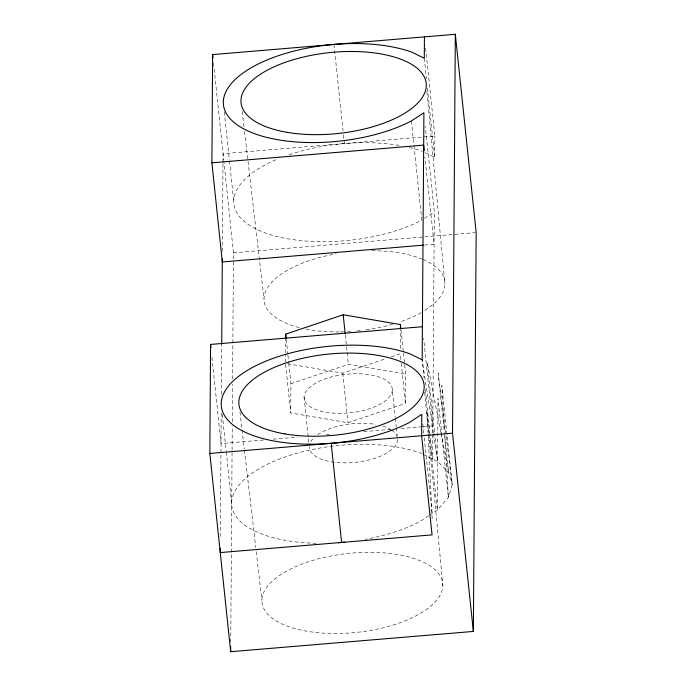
<?xml version="1.0" encoding="UTF-8"?>
<svg xmlns="http://www.w3.org/2000/svg" width="686" height="686" viewBox="0 0 686 686"><rect width="100%" height="100%" fill="white"/><g stroke="black" fill="none" stroke-linecap="round" stroke-linejoin="round"><path stroke-width="0.51" stroke-dasharray="3.43 2.57" d="M220.369 536.538L221.235 412.578M221.364 394.416L221.715 344.209M222.367 251.35L222.984 163.251M222.993 162.188L223.053 153.698L434.855 136.008L425.337 45.405M230.745 642.079L231.362 553.319M231.371 552.247L232.254 426.066M232.288 421.787L232.554 384.357M232.588 379.015L233.472 252.825L223.842 161.159M285.53 362.319L285.59 353.976M285.599 352.93L285.693 339.373M404.663 364.652L405.666 374.136L405.46 403.351L347.999 422.739L290.735 412.929L290.933 383.723L288.832 363.683M400.29 348.565L400.418 329.786M432.171 518.83L428.107 434.487M432.763 434.41L432.592 459.003L430.011 434.487M432.772 433.338L434.324 211.88L425.363 126.61M425.157 152.704L434.71 157.411L434.855 136.008M424.497 218.328L434.324 211.88M428.639 515.821L419.703 521.677A110.806 48.397 -6 0 1 364.995 539.376M429.53 515.237L437.308 510.135L448.404 497.487L452.254 484.582L441.835 385.455L444.588 432.394M290.933 383.723L348.402 364.326L405.666 374.136M287.606 363.726L342.786 373.175L386.141 358.546M391.174 356.849L400.247 353.779L401.139 362.217M233.472 252.825L475.098 232.648M424.523 245.065L434.101 244.267L424.908 156.862M263.596 440L221.021 443.55L211.811 356.154M273.174 439.194L297.655 437.154M326.39 434.752L329.58 434.487M363.64 431.64L391.312 429.325M400.89 428.527L422.182 426.743M423.245 426.658L432.823 425.86L423.639 338.455M422.096 453.823L420.184 452.88A110.806 48.397 -6 0 0 245.785 478.125A110.806 48.397 -6 0 0 316.143 543.252M423.048 454.295L437.642 461.489L448.584 472.302L452.254 484.582L438.165 373.175L444.322 431.803M440.858 432.514L427.224 362.362L434.624 432.712M441.055 433.561L448.584 472.302L444.777 436.064M433.295 432.909L422.173 359.867L424.077 377.995M433.458 433.972L437.642 461.489L434.735 433.784M242.209 111.406L244.053 127.296M244.55 131.532L264.024 298.89M239.971 411.934L241.944 428.879M242.064 429.942L244.285 449.004M244.405 450.067L255.741 547.514M256.238 551.75L261.906 600.473M424.291 58.284L426.418 78.53M427.429 88.125L434.71 157.411M411.394 120.95L413.855 144.403M413.975 145.466L421.813 220.086A110.806 48.397 -6 0 1 260.491 231.036A110.806 48.397 -6 0 1 278.13 158.818M425.311 389.717L429.899 433.415M429.239 433.389L426.889 411.008L428.047 433.423M429.35 434.461L437.308 510.135L437.985 398.352L448.404 497.487L444.648 433.466M422.799 423.939L423.802 433.535M424.257 437.797L432.206 513.48M401.01 329.846L403.334 351.995M403.445 353.05L404.551 363.597M401.25 363.271L405.46 403.351M392.323 389.845A44.324 19.362 -6 0 1 326.022 412.226A44.324 19.362 -6 0 1 326.253 378.526A44.324 19.362 -6 0 1 392.323 389.845L395.205 417.268M395.316 418.323L396.208 426.761M396.319 427.815L397.203 436.253M333.971 44.427L343.043 130.769M343.497 135.031L343.943 139.292M344.055 140.356L344.389 143.554M345.298 334.802L348.402 364.326M342.786 373.175L347.999 422.739M304.078 397.22L308.846 442.564M286.276 339.433L287.828 354.19M287.94 355.245L288.72 362.628M285.633 364.42L290.735 412.929M224.322 111.878L229.364 159.847M229.476 160.91L233.737 201.41M213.535 63.103L223.73 160.095M222.324 414.533L226.14 450.779M226.251 451.842L231.628 503.01M426.906 91.727L444.931 283.772M424.685 392.263L442.822 585.372A90.861 39.685 -6 0 1 306.891 631.24A90.861 39.685 -6 0 1 307.371 562.151A90.861 39.685 -6 0 1 442.822 585.372M422.91 259.454A90.861 39.685 -6 0 1 422.062 312.087M421.127 312.627A90.861 39.685 -6 0 1 399.475 322.094M392.804 324.186A90.861 39.685 -6 0 1 364.472 330.103M360.356 330.609A90.861 39.685 -6 0 1 356.248 331.038M351 331.458A90.861 39.685 -6 0 1 344.552 331.792M343.48 331.835A90.861 39.685 -6 0 1 340.265 331.904M339.193 331.921A90.861 39.685 -6 0 1 305.664 329.031M299.199 327.574A90.861 39.685 -6 0 1 266.357 289.809A90.861 39.685 -6 0 1 336.312 253.82M371.889 250.733A90.861 39.685 -6 0 1 421.864 259.016M289.192 154.676A110.806 48.397 -6 0 1 401.739 145.869M409.37 147.481A110.806 48.397 -6 0 1 422.293 151.289M397.537 439.417A44.324 19.362 -6 0 1 353.273 462.553A44.324 19.362 -6 0 1 309.283 446.783M310.827 441.621A44.324 19.362 -6 0 1 314.471 437.265M317.618 434.761A44.324 19.362 -6 0 1 375.594 424.402M382.857 426.117A44.324 19.362 -6 0 1 390.96 429.702M391.689 430.182A44.324 19.362 -6 0 1 397.014 436.416"/><path stroke-width="1.03" d="M423.451 245.151L222.298 261.958L211.905 162.831L212.634 54.58L455.324 34.3L476.161 232.563L473.366 631.437L230.676 651.7L209.839 453.455L210.576 344.423L422.405 326.725M220.283 548.294L220.257 552.573L432.06 534.883L421.641 435.756L421.787 414.353L409.285 422.542A110.806 48.397 -6 0 1 253.28 435.576A110.806 48.397 -6 0 1 253.76 366.778A110.806 48.397 -6 0 1 409.765 353.753L422.173 359.867L423.905 112.753L411.394 120.95A110.806 48.397 -6 0 1 255.389 133.984A110.806 48.397 -6 0 1 255.869 65.187A110.806 48.397 -6 0 1 411.874 52.162L424.291 58.284L424.437 36.881M221.715 344.209L222.315 258.776M230.676 651.7L230.71 646.349M285.693 338.327L285.728 334.159L343.189 314.763L400.453 324.572L400.898 328.791M400.427 328.748L400.453 324.572M473.366 631.437L452.528 433.175L455.324 34.3M211.905 162.831L423.682 145.132L424.24 150.466M209.839 453.455L452.528 433.175M343.189 314.763L345.187 333.748M331.184 443.31L341.602 542.437M285.728 334.159L286.173 338.378M212.634 54.58L212.969 57.77M210.576 344.423L210.911 347.622M344.784 542.154A110.806 48.397 -6 0 1 338.421 542.686M287.065 132.329A93.073 40.654 -6 0 0 426.306 85.33A93.073 40.654 -6 0 0 287.545 61.551A93.073 40.654 -6 0 0 287.065 132.329M284.939 433.921A93.073 40.654 -6 0 0 424.188 386.921A93.073 40.654 -6 0 0 285.436 363.143A93.073 40.654 -6 0 0 284.939 433.921"/></g></svg>
